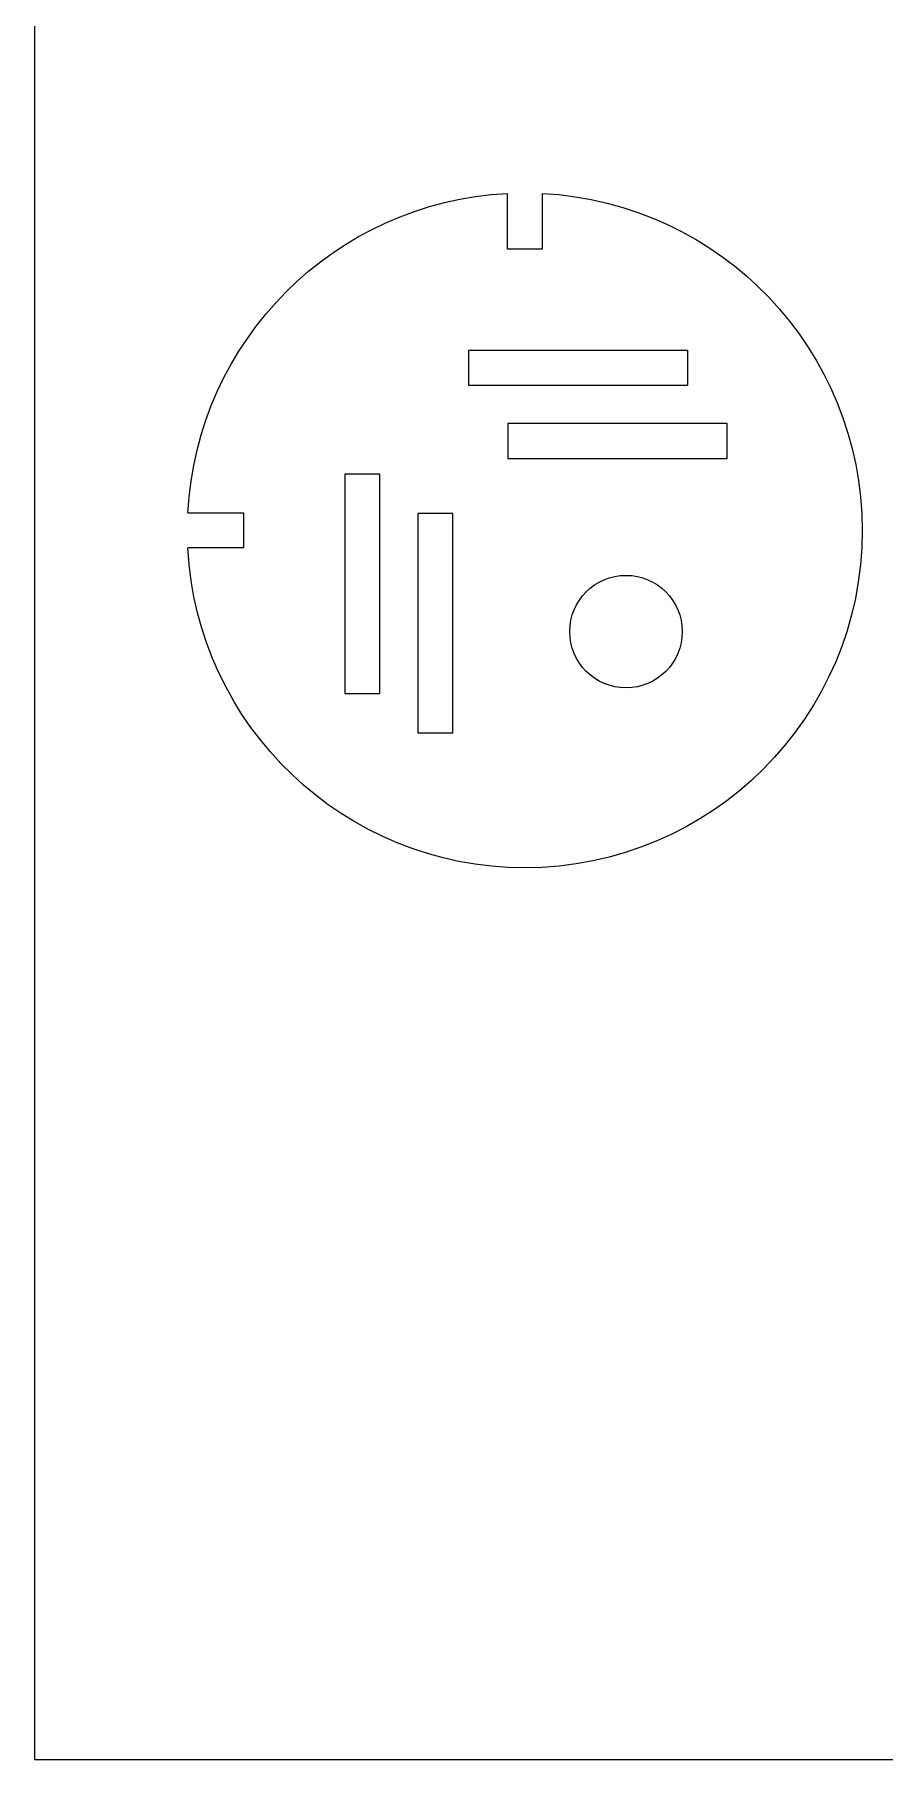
# Model space of a CAD drawing. Header units: millimetres. Extents: x -1420 to -489, y -454 to 898.
# Drawn here: x -1328.9 to -1253.3, y -414.1 to -260.8 of the extents above; entities that cross this region are included whole.
import ezdxf
from ezdxf.lldxf.tags import DXFTag

# ---------------------------------------------------------------- set-up
doc = ezdxf.new("R2010")
doc.units = ezdxf.units.MM
doc.header["$MEASUREMENT"] = 0
doc.layers.add('Layer 1', color=7, linetype='Continuous')
tags = doc.linetypes.add('New Line1', pattern=[0.3, 0.2, -0.1]).pattern_tags.tags
tags[6:7] = [DXFTag(74, 4), DXFTag(75, 0), DXFTag(340, '0'), DXFTag(46, 1.0), DXFTag(50, 0.0), DXFTag(44, 0.0), DXFTag(45, 0.0)]
tags[4:5] = [DXFTag(74, 4), DXFTag(75, 0), DXFTag(340, '0'), DXFTag(46, 1.0), DXFTag(50, 0.0), DXFTag(44, 0.0), DXFTag(45, 0.0)]

msp = doc.modelspace()

# ---------------------------------------------------------------- linework, layer by layer
at = {"layer": 'Layer 1', "color": 140, "linetype": 'New Line1', "lineweight": 20}
msp.add_lwpolyline([(-1328.9019, -414.1317), (-1039.4477, -414.1317), (-1039.4477, -90.1493), (-1328.9019, -90.1493), (-1328.9019, -414.1317)], close=True, dxfattribs=at)
at = {"layer": 'Layer 1', "lineweight": 20}
for points in [[(-1290.3033, -291.9521), (-1270.8033, -291.9521), (-1270.8033, -288.8521), (-1290.3033, -288.8521), (-1290.3033, -291.9521)], [(-1286.8031, -298.4521), (-1267.3031, -298.4521), (-1267.3031, -295.3521), (-1286.8031, -295.3521), (-1286.8031, -298.4521)], [(-1301.3033, -319.352), (-1298.2033, -319.352), (-1298.2033, -299.852), (-1301.3033, -299.852), (-1301.3033, -319.352)], [(-1294.8033, -322.852), (-1291.7033, -322.852), (-1291.7033, -303.352), (-1294.8033, -303.352), (-1294.8033, -322.852)]]:
    msp.add_lwpolyline(points, close=True, dxfattribs=at)
msp.add_ellipse((-1276.3031, -313.852), major_axis=(0, 5), ratio=1, dxfattribs=at)
for points in [[(-1283.7533, -274.8914), (-1267.9053, -275.698), (-1255.3033, -288.8034), (-1255.3033, -304.852), (-1255.3033, -304.852), (-1255.3033, -321.4205), (-1268.7348, -334.852), (-1285.3033, -334.852), (-1285.3033, -334.852), (-1301.3519, -334.852), (-1314.4573, -322.25), (-1315.2639, -306.402)], [(-1283.7533, -274.8914), (-1283.7533, -274.8914), (-1283.7533, -279.852), (-1283.7533, -279.852), (-1283.7533, -279.852), (-1283.7533, -279.852), (-1286.8533, -279.852), (-1286.8533, -279.852), (-1286.8533, -279.852), (-1286.8533, -279.852), (-1286.8533, -274.8914), (-1286.8533, -274.8914)], [(-1315.2639, -303.302), (-1315.2639, -303.302), (-1310.3033, -303.302), (-1310.3033, -303.302), (-1310.3033, -303.302), (-1310.3033, -303.302), (-1310.3033, -306.402), (-1310.3033, -306.402), (-1310.3033, -306.402), (-1310.3033, -306.402), (-1315.2639, -306.402), (-1315.2639, -306.402)]]:
    msp.add_open_spline(points, degree=3, knots=[0, 0, 0, 0, 0.25, 0.25, 0.25, 0.25, 0.5, 0.5, 0.5, 0.5, 1, 1, 1, 1], dxfattribs=at)
msp.add_open_spline([(-1315.2639, -303.302), (-1314.4835, -287.9674), (-1302.1879, -275.6719), (-1286.8533, -274.8914)], degree=3, dxfattribs=at)

doc.saveas('drawing.dxf')
